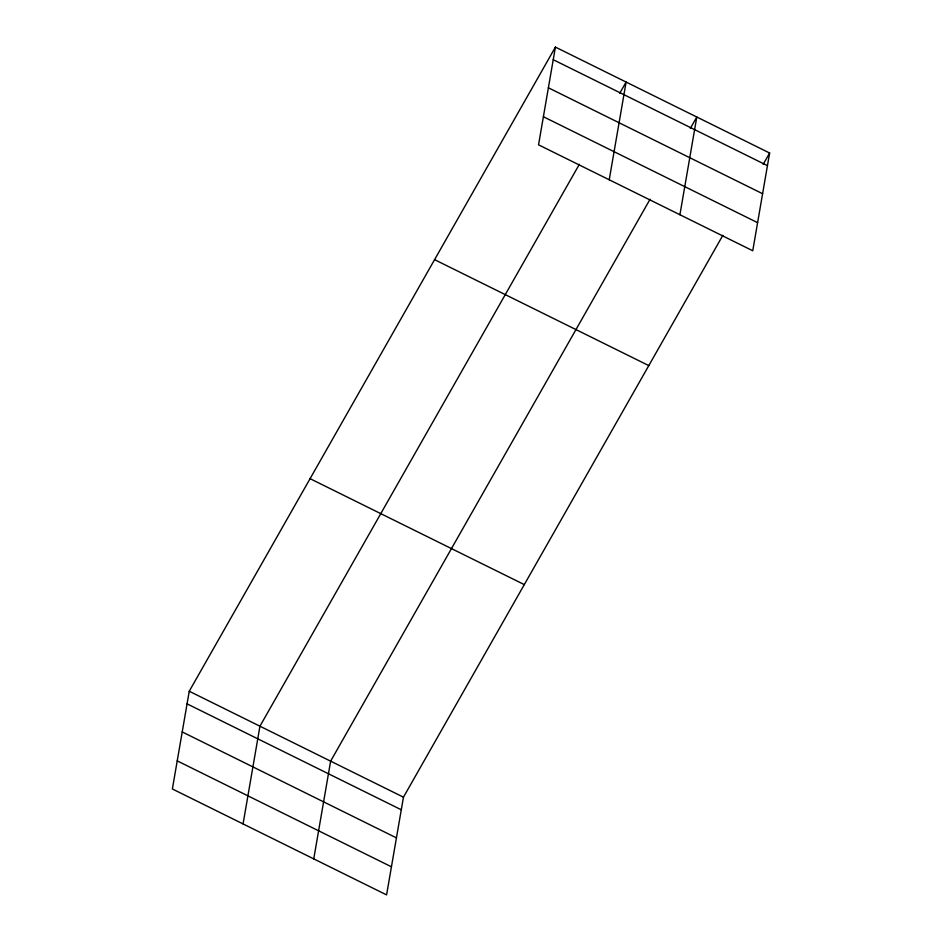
<?xml version="1.0" encoding="UTF-8"?>
<svg xmlns="http://www.w3.org/2000/svg" width="942" height="942" viewBox="0 0 942 942"><rect width="100%" height="100%" fill="white"/><g stroke="black" fill="none" stroke-linecap="round" stroke-linejoin="round"><path stroke-width="1.41" d="M555.415 47.1L538.541 144.821L752.752 250.76L769.626 153.028L555.415 47.1L189.248 691.24L172.374 788.972L386.585 894.9L403.459 797.179L722.879 235.276M243.06 823.932L259.945 726.2L579.354 164.297M313.745 858.88L330.63 761.16L650.051 199.257M609.227 179.781L626.112 82.06L619.636 93.446M679.912 214.741L696.797 117.02L690.321 128.406M763.161 164.414L769.626 153.028M553.237 59.711L767.447 165.639M548.385 87.794L762.596 193.722M543.393 116.737L757.603 222.665M434.58 259.662L648.791 365.602M310.083 478.677L524.294 584.605M189.248 691.24L403.459 797.179M187.069 703.851L401.28 809.779M182.218 731.934L396.429 837.874M177.226 760.877L391.436 866.805"/></g></svg>
